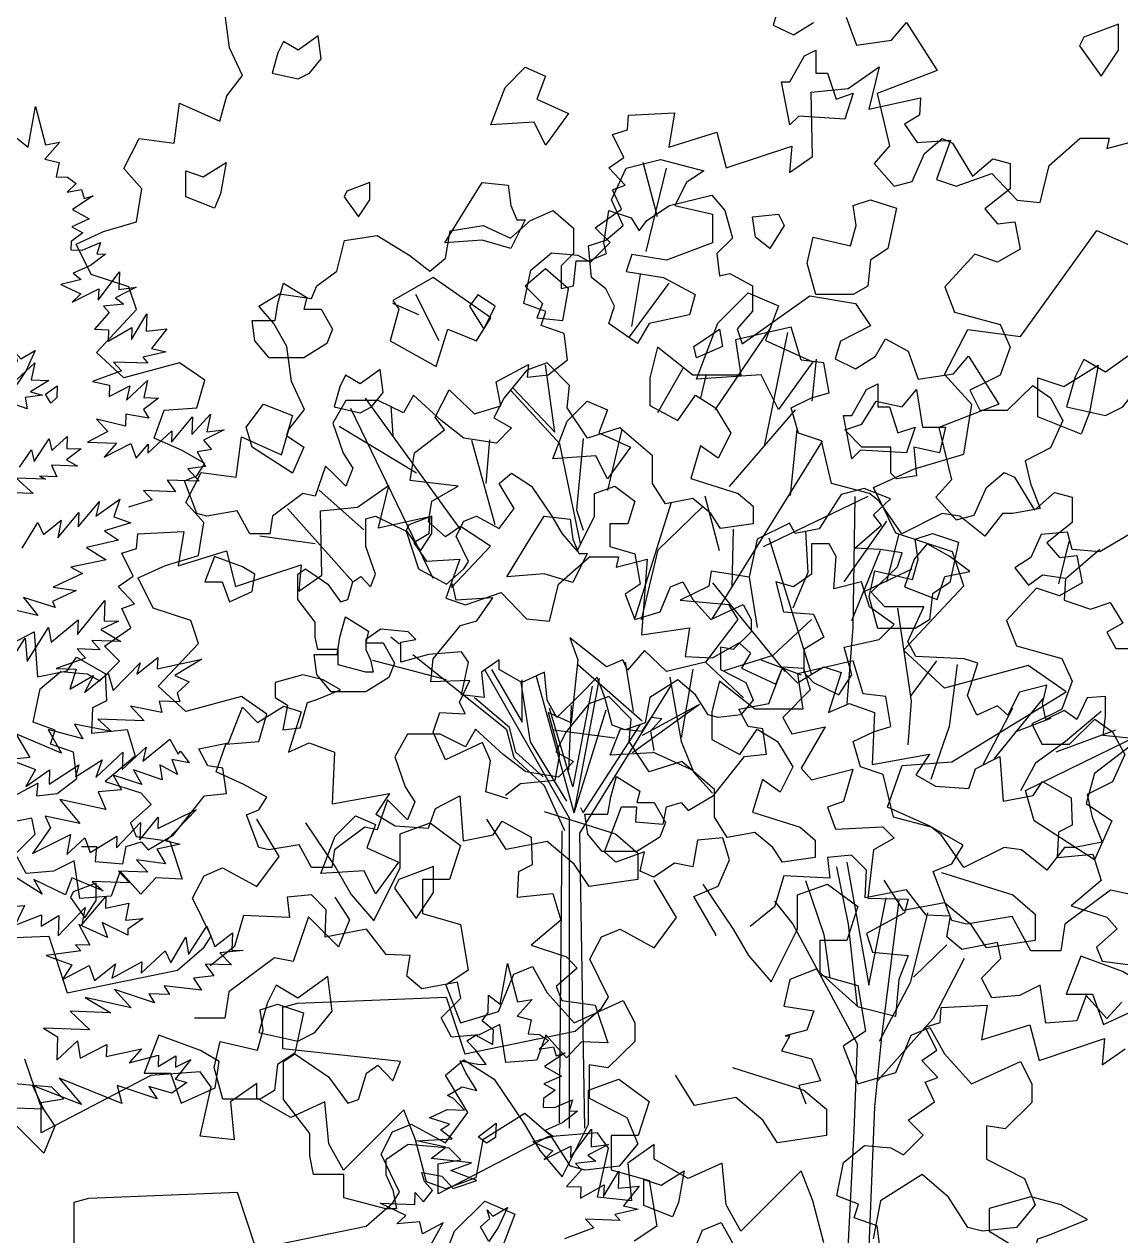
# Model space of a CAD drawing. Header units: inches. Extents: x 11.9 to 85.3, y 21.1 to 37.4.
# Drawn here: x 59.3093 to 59.7609, y 23.2644 to 23.7634 of the extents above; entities that cross this region are included whole.
import ezdxf

# ---------------------------------------------------------------- set-up
doc = ezdxf.new("R2010")
doc.units = ezdxf.units.IN
doc.header["$MEASUREMENT"] = 0
doc.layers.add('CAY', color=94, linetype='Continuous')
doc.layers.add('CAY-3', color=61, linetype='Continuous')

# ---------------------------------------------------------------- blocks, each defined once
blk = doc.blocks.new('A$C76451831')
at = {"layer": 'CAY'}
for p, q in [((4659.2, 1730), (4666, 1767.4)), ((4666, 1767.4), (4675.2, 1732.1)), ((4648.1, 1722.6), (4648.6, 1738.5)), ((4648.6, 1738.5), (4659.2, 1730)), ((4688.4, 1734.4), (4674.7, 1719)), ((4675.2, 1732.1), (4688.4, 1734.4)), ((4642.8, 1714.7), (4648.1, 1722.6)), ((4653, 1706.2), (4642.8, 1714.7)), ((4674.7, 1719), (4687.7, 1715.8)), ((4687.7, 1715.8), (4685, 1702.8)), ((4628.6, 1696.6), (4636.9, 1701.7)), ((4636.9, 1701.7), (4652.5, 1693)), ((4652.5, 1693), (4653, 1706.2)), ((4685, 1702.8), (4695.4, 1702.4)), ((4695.4, 1702.4), (4703.4, 1696.7)), ((4636.5, 1688.1), (4628.6, 1696.6)), ((4703.4, 1696.7), (4694.9, 1688.8)), ((4694.9, 1688.8), (4708.2, 1691.1)), ((4708.2, 1691.1), (4710.6, 1682.8)), ((4646.4, 1674.6), (4636.5, 1688.1)), ((4718.8, 1685.3), (4699.8, 1672.8)), ((4710.6, 1682.8), (4718.8, 1685.3)), ((4627.6, 1667.1), (4622.5, 1678.2)), ((4622.5, 1678.2), (4638.7, 1674.9)), ((4638.7, 1674.9), (4646.4, 1674.6)), ((4699.8, 1672.8), (4715.4, 1664.1)), ((4637.9, 1650.9), (4627.6, 1667.1)), ((4715.4, 1664.1), (4699.3, 1656.9)), ((4699.3, 1656.9), (4709.5, 1651.1)), ((4611, 1646.4), (4624.4, 1654.1)), ((4616.3, 1643.5), (4611, 1646.4)), ((4624.4, 1654.1), (4637.9, 1650.9)), ((4709.5, 1651.1), (4698.8, 1643.4)), ((4626.4, 1632.7), (4616.3, 1643.5)), ((4698.8, 1643.4), (4698.5, 1635.7)), ((4698.5, 1635.7), (4708.9, 1635.3)), ((4708.9, 1635.3), (4725.5, 1642.4)), ((4725.5, 1642.4), (4722.4, 1632.1)), ((4594.4, 1625.7), (4610.5, 1633.3)), ((4612.8, 1620.1), (4594.4, 1625.7)), ((4610.5, 1633.3), (4626.4, 1632.7)), ((4730.1, 1631.8), (4716.6, 1621.4)), ((4722.4, 1632.1), (4730.1, 1631.8)), ((4604.5, 1614.9), (4612.8, 1620.1)), ((4615, 1606.4), (4604.5, 1614.9)), ((4716.6, 1621.4), (4700.5, 1614.3)), ((4700.5, 1614.3), (4708, 1608.6)), ((4723.6, 1589.4), (4743.1, 1615.5)), ((4743.1, 1615.5), (4742.6, 1599.2)), ((4582.8, 1604.8), (4615, 1606.4)), ((4609.3, 1598.9), (4582.8, 1604.8)), ((4708, 1608.6), (4689.3, 1603.8)), ((4689.3, 1603.8), (4707.5, 1595.4)), ((4758.5, 1601.4), (4739.6, 1591.6)), ((4742.6, 1599.2), (4758.5, 1601.4)), ((4595.8, 1588.5), (4609.3, 1598.9)), ((4699.6, 1587.6), (4724, 1599.9)), ((4707.5, 1595.4), (4699.6, 1587.6)), ((4724, 1599.9), (4723.6, 1589.4)), ((4739.6, 1591.6), (4747.1, 1585.9)), ((4632.8, 1584.5), (4595.8, 1588.5)), ((4614, 1577.4), (4632.8, 1584.5)), ((4747.1, 1585.9), (4728.4, 1583.8)), ((4728.4, 1583.8), (4733.7, 1578.2)), ((4587.2, 1575.6), (4605.7, 1572.3)), ((4589.7, 1567.4), (4587.2, 1575.6)), ((4605.7, 1572.3), (4616.2, 1561)), ((4637.7, 1568.4), (4614, 1577.4)), ((4616.2, 1561), (4637.7, 1568.4)), ((4733.7, 1578.2), (4720, 1562.8)), ((4754.1, 1553.5), (4768.1, 1577)), ((4768.1, 1577), (4767.5, 1561.2)), ((4580.8, 1546.4), (4581.1, 1557.2)), ((4581.1, 1557.2), (4589, 1548.8)), ((4589, 1548.8), (4597.1, 1559)), ((4597.1, 1559), (4589.7, 1567.4)), ((4720, 1562.8), (4733.1, 1562.4)), ((4732.8, 1552), (4754.5, 1564.3)), ((4733.1, 1562.4), (4732.8, 1552)), ((4754.5, 1564.3), (4754.1, 1553.5)), ((4767.5, 1561.2), (4786.6, 1563.2)), ((4786.6, 1563.2), (4772.4, 1545.1)), ((4572.7, 1536.2), (4549.1, 1547.5)), ((4549.1, 1547.5), (4580.8, 1546.4)), ((4564.3, 1528.4), (4572.7, 1536.2)), ((4785.9, 1541.9), (4764.4, 1537.2)), ((4764.4, 1537.2), (4769.2, 1531.6)), ((4772.4, 1545.1), (4785.9, 1541.9)), ((4585.6, 1530.3), (4564.3, 1528.4)), ((4588, 1519.4), (4585.6, 1530.3)), ((4606.9, 1529.6), (4588, 1519.4)), ((4595.3, 1508.7), (4606.9, 1529.6)), ((4745, 1524.8), (4718.3, 1514.8)), ((4769.2, 1531.6), (4737.5, 1532.7)), ((4737.5, 1532.7), (4745, 1524.8)), ((5943, 1269.4), (5949.7, 1306.8)), ((5949.7, 1306.8), (5958.9, 1271.5)), ((5932.4, 1277.9), (5943, 1269.4)), ((5972.1, 1273.8), (5958.5, 1258.4)), ((5958.9, 1271.5), (5972.1, 1273.8)), ((5958.5, 1258.4), (5971.5, 1255.2)), ((5971.5, 1255.2), (5968.8, 1242.2)), ((5968.8, 1242.2), (5979.2, 1241.8)), ((5987.1, 1236.1), (5978.7, 1228.2)), ((5979.2, 1241.8), (5987.1, 1236.1)), ((5978.7, 1228.2), (5991.9, 1230.5)), ((6002.6, 1224.7), (5983.6, 1212.2)), ((5991.9, 1230.5), (5994.4, 1222.3)), ((5994.4, 1222.3), (6002.6, 1224.7)), ((5983.6, 1212.2), (5999.1, 1203.5)), ((5999.1, 1203.5), (5983, 1196.4)), ((5993.3, 1190.6), (5982.6, 1182.8)), ((5983, 1196.4), (5993.3, 1190.6)), ((5982.6, 1182.8), (5982.3, 1175.1)), ((5992.7, 1174.7), (6009.3, 1181.8)), ((6009.3, 1181.8), (6006.2, 1171.5)), ((5982.3, 1175.1), (5992.7, 1174.7)), ((6013.9, 1171.3), (6000.4, 1160.8)), ((6006.2, 1171.5), (6013.9, 1171.3)), ((6000.4, 1160.8), (5984.3, 1153.7)), ((5991.8, 1148), (5973, 1143.2)), ((5984.3, 1153.7), (5991.8, 1148)), ((6007.4, 1128.9), (6026.9, 1154.9)), ((6026.9, 1154.9), (6026.3, 1138.6)), ((5973, 1143.2), (5991.3, 1134.9)), ((5983.3, 1127), (6007.8, 1139.3)), ((5991.3, 1134.9), (5983.3, 1127)), ((6007.8, 1139.3), (6007.4, 1128.9)), ((6042.3, 1140.8), (6023.3, 1131)), ((6026.3, 1138.6), (6042.3, 1140.8)), ((6030.9, 1125.3), (6012.2, 1123.3)), ((6012.2, 1123.3), (6017.4, 1117.6)), ((6023.3, 1131), (6030.9, 1125.3)), ((6017.4, 1117.6), (6003.8, 1102.2)), ((6037.9, 1092.9), (6051.8, 1116.4)), ((6051.8, 1116.4), (6051.3, 1100.6)), ((6003.8, 1102.2), (6016.9, 1101.8)), ((6016.5, 1091.4), (6038.3, 1103.8)), ((6016.9, 1101.8), (6016.5, 1091.4)), ((6038.3, 1103.8), (6037.9, 1092.9)), ((6051.3, 1100.6), (6070.4, 1102.6)), ((6070.4, 1102.6), (6056.2, 1084.5)), ((6069.6, 1081.4), (6048.2, 1076.7)), ((6056.2, 1084.5), (6069.6, 1081.4)), ((6053, 1071.1), (6021.3, 1072.2)), ((6021.3, 1072.2), (6028.7, 1064.2)), ((6048.2, 1076.7), (6053, 1071.1)), ((6028.7, 1064.2), (6002.1, 1054.3)), ((6002.1, 1054.3), (6017.8, 1051)), ((6017.8, 1051), (6017.5, 1040.6)), ((6017.5, 1040.6), (6036.4, 1050.3)), ((6033.2, 1037.3), (6052.4, 1055.2)), ((6036.4, 1050.3), (6033.2, 1037.3)), ((6052.4, 1055.2), (6049.1, 1039.5)), ((6062.7, 1039), (6048.8, 1028.6)), ((6049.1, 1039.5), (6062.7, 1039)), ((6032.8, 1024.2), (6032.4, 1013.3)), ((6053.9, 1020.7), (6032.8, 1024.2)), ((6048.8, 1028.6), (6053.9, 1020.7)), ((6093.3, 1005.7), (6110.2, 1024.2)), ((6110.2, 1024.2), (6107, 1008)), ((2228.3, 971.5), (2215.1, 1021.6)), ((2217.8, 939.8), (2236.3, 1016.3)), ((6005.9, 1019.7), (6016.3, 1008.4)), ((6032.4, 1013.3), (6005.9, 1019.7)), ((6074.5, 998.7), (6093.9, 1022)), ((6093.9, 1022), (6093.3, 1005.7)), ((6016.3, 1008.4), (5997.4, 998.7)), ((6052.8, 988.6), (6074.8, 1009.1)), ((6074.8, 1009.1), (6074.5, 998.7)), ((6122.9, 1010.1), (6104, 1000.4)), ((6107, 1008), (6122.9, 1010.1)), ((5997.4, 998.7), (6024.1, 997.7)), ((6024.1, 997.7), (6012.8, 985)), ((6012.8, 985), (6037.3, 997.3)), ((6037.3, 997.3), (6042.2, 983.9)), ((6042.2, 983.9), (6053.1, 996.7)), ((6053.1, 996.7), (6052.8, 988.6)), ((6111.4, 992), (6098.2, 989.7)), ((6098.2, 989.7), (6105.9, 976.3)), ((6104, 1000.4), (6111.4, 992)), ((6105.9, 976.3), (6089.5, 974.1)), ((6089.5, 974.1), (6099.9, 962.9)), ((6070.5, 963.9), (6078.3, 953.2)), ((6099.9, 962.9), (6070.5, 963.9)), ((6056.8, 945.8), (6035.2, 938.9)), ((6078.3, 953.2), (6048.9, 954.2)), ((6048.9, 954.2), (6056.8, 945.8)), ((2204.6, 871.1), (2212.5, 918.7)), ((2201.9, 860.6), (2238.9, 910.7)), ((2009.3, 881.7), (1985.5, 892.2)), ((2027.8, 857.9), (2006.6, 900.2)), ((2281, 794.5), (2332.5, 870.4)), ((2491.6, 827), (2512.8, 868.3)), ((2512.8, 868.3), (2561.2, 861.8)), ((2326.2, 761), (2347.8, 865.6)), ((2134, 774), (2125.3, 835.7)), ((2370.1, 802.5), (2374.1, 840.9)), ((2228.6, 791.9), (2251.7, 832.8)), ((2268, 805.1), (2272.9, 825.9)), ((2516.4, 799.3), (2491.6, 827)), ((2138.7, 763.4), (2093.5, 812.2)), ((2095.8, 814.5), (2134, 774)), ((2047.7, 684.5), (1960.2, 805.1)), ((2022.3, 639.8), (1946.8, 795.6)), ((1985.8, 770.9), (1983.8, 797.9)), ((2294.3, 724.1), (2354.9, 794.5)), ((2509.3, 753.8), (2516.4, 799.3)), ((2007, 736.3), (1936.2, 779.1)), ((2159.9, 768.1), (2154, 702.8)), ((2182.7, 720.5), (2195.7, 776.4)), ((2350.1, 715.8), (2356.4, 776.4)), ((2079.1, 689), (2057.9, 766.3)), ((2071.1, 726.8), (2074.5, 766.9)), ((2157.5, 671.8), (2138.7, 763.4)), ((2278.7, 602.9), (2379.6, 765.8)), ((2463.9, 740.3), (2509.3, 753.8)), ((2426.2, 723.2), (2463.9, 740.3)), ((2446.8, 681.3), (2426.2, 723.2)), ((1958.8, 684.4), (1917.8, 720.8)), ((2325.4, 669), (2421.3, 715.4)), ((1948.8, 636.8), (1888.7, 704)), ((2154, 702.8), (2159.9, 684)), ((2207.6, 603.7), (2240.9, 709.9)), ((2228.7, 665.9), (2269.2, 705.2)), ((2399.3, 636.8), (2438.6, 692.2)), ((1914.2, 671.4), (1863.5, 678.5)), ((2296.7, 631.7), (2297.9, 685.1)), ((2438.6, 636.8), (2450, 680.8)), ((2498.7, 664.2), (2446.8, 681.3)), ((2213.4, 601.8), (2228.7, 665.9)), ((2509.3, 632.9), (2498.7, 664.2)), ((2417.8, 627.7), (2461.8, 648.6)), ((2334.4, 569.5), (2369.4, 602.2)), ((1991.5, 579.5), (1983.4, 586)), ((2041.2, 539.6), (2003.7, 569.7)), ((2289.6, 555.4), (2334.4, 569.5)), ((2034.5, 546.7), (1966.9, 564.4)), ((2147.3, 419.7), (2069.9, 556)), ((2075.8, 556.2), (2104.1, 507.8)), ((2323, 565.2), (2360, 551.4)), ((2104.1, 507.8), (2104.1, 546.7)), ((2151.6, 424.8), (2117.3, 549.9)), ((2151.6, 424.8), (2175, 548.1)), ((2089.9, 500.7), (2041.2, 539.6)), ((2102.9, 544.4), (2111.2, 489.7)), ((2168.2, 540.8), (2150.5, 448.4)), ((2156.8, 405.9), (2241.3, 542.4)), ((2092.3, 503.1), (2060.4, 530.2)), ((2146.9, 463.7), (2149.3, 523.1)), ((2205.1, 479.9), (2266.8, 524.3)), ((2214.5, 496), (2264.5, 523.1)), ((2150.5, 448.4), (2129.2, 520.8)), ((2151.6, 424.8), (2181.2, 519.2)), ((2096.6, 475.1), (2089.9, 500.7)), ((2098.2, 480.3), (2092.3, 503.1)), ((2159.9, 424.8), (2212.2, 505.4)), ((2111.2, 489.7), (2144.6, 435.4)), ((2123.3, 457.8), (2098.2, 480.3)), ((2124.5, 449.6), (2096.6, 475.1)), ((2143, 408.3), (2124.5, 449.6)), ((2157.5, 429.5), (2159.9, 424.8)), ((2147.3, 135.4), (2147.3, 419.7)), ((2138.3, 140.1), (2140.6, 408.3)), ((2161.5, 135.4), (2156.8, 405.9))]:
    blk.add_line(p, q, dxfattribs=at)
for points in [[(4205.5, 1917.1), (4235, 1933), (4233.9, 1921.4), (4252.9, 1923.5), (4270.8, 1937.2), (4267.7, 1961.4), (4246.6, 1968.8), (4250.8, 1981.5), (4230.8, 1988.9), (4237.1, 2019.4), (4256.1, 2035.3), (4280.3, 2033.1), (4291.9, 2026.8), (4309.9, 2044.7), (4296.2, 2058.5), (4320.4, 2075.3), (4312, 2093.3), (4323.6, 2097.5), (4308.8, 2113.3), (4322.5, 2122.8), (4312, 2143.9), (4325.7, 2148.1), (4326.7, 2161.8), (4368.9, 2163.9), (4363.7, 2132.3), (4408, 2146), (4416.4, 2113.3), (4476.5, 2133.3), (4474.4, 2109.1), (4495.5, 2123.9), (4494.4, 2182.9), (4528.2, 2186.1), (4556.7, 2206.1), (4547.2, 2167.1), (4594.6, 2177.6), (4593.6, 2161.8), (4579.9, 2153.4), (4591.5, 2136.5), (4622.1, 2138.6), (4609.4, 2102.8), (4627.3, 2096.4), (4660, 2108), (4683.2, 2083.8), (4704.3, 2081.7), (4712.8, 2115.4), (4741.2, 2140.7), (4767.6, 2140.7), (4765.5, 2131.2), (4794, 2138.6), (4788.7, 2069), (4833, 2075.3), (4828.8, 2049), (4854.1, 2047.9), (4878.3, 2061.6), (4888.9, 2052.1), (4880.5, 2038.4), (4912.1, 2023.7), (4918.4, 2039.5), (4937.4, 2038.4), (4943.7, 2018.4), (4918.4, 1993.1), (4926.9, 1978.3), (4957.4, 1984.6), (4935.3, 1946.7), (4944.8, 1936.1), (4982.8, 1945.6), (4974.3, 1916.1), (4959.6, 1910.8), (4966.9, 1890.8), (5010.2, 1892.9), (5020.7, 1882.3), (5001.7, 1871.8), (4996.5, 1827.5), (5033.4, 1826.4), (5030.2, 1813.8), (4995.4, 1794.8), (5000.7, 1777.9), (5033.4, 1774.7), (5024.9, 1752.6), (5021.8, 1718.9), (4988, 1727.3), (4949, 1762.1), (4924.8, 1752.6), (4919.5, 1728.3), (4946.9, 1724.1), (4940.6, 1706.2), (4920.5, 1700.9), (4924.8, 1700.9), (4917.4, 1687.2), (4944.8, 1679.8), (4953.2, 1659.8), (4933.2, 1655.6), (4939.5, 1638.7)], [(5008, 1502.4), (5004.9, 1526.6), (4983.8, 1534), (4988, 1546.7), (4968, 1554.1), (4974.3, 1584.7), (4993.3, 1600.5), (5017.5, 1598.4), (5029.1, 1592), (5047.1, 1610), (5033.4, 1623.7), (5057.6, 1640.6), (5049.2, 1658.5), (5060.8, 1662.7), (5046, 1678.5), (5059.7, 1688), (5049.2, 1709.1), (5062.9, 1713.3), (5063.9, 1727), (5106.1, 1729.1), (5100.9, 1697.5), (5145.2, 1711.2), (5153.6, 1678.5), (5213.7, 1698.6), (5211.6, 1674.3), (5232.7, 1689.1)], [(530, 749.3), (509.9, 755.6), (514.2, 784.1), (506.8, 800.9), (473, 785.1), (461.4, 810.4), (467.7, 828.4), (490.9, 827.3), (485.7, 837.9), (495.2, 857.9), (459.3, 856.8), (461.4, 877.9), (486.7, 908.5), (501.5, 912.7), (516.3, 933.8), (482.5, 931.7), (479.3, 946.5), (478.3, 943.3), (514.2, 981.3), (486.7, 999.2), (473, 989.7), (457.2, 1003.4), (460.4, 1022.4), (484.6, 1036.1), (440.3, 1041.4), (444.5, 1066.7), (472, 1087.8), (463.5, 1099.4), (476.2, 1124.7), (499.4, 1102.6), (523.6, 1110), (519.4, 1132.1), (549, 1147.9), (547.9, 1136.3), (566.9, 1138.4), (584.8, 1152.1), (581.7, 1176.4), (560.6, 1183.8), (564.8, 1196.4), (544.7, 1203.8), (551.1, 1234.4), (570.1, 1250.2), (594.3, 1248.1), (605.9, 1241.8), (623.8, 1259.7), (610.1, 1273.4), (634.4, 1290.3), (625.9, 1308.2), (637.6, 1312.5), (622.8, 1328.3), (636.5, 1337.8), (625.9, 1358.9), (639.7, 1363.1), (640.7, 1376.8), (682.9, 1378.9), (677.6, 1347.3), (721.9, 1361), (730.4, 1328.3), (790.5, 1348.3), (788.4, 1324.1), (809.5, 1338.8), (808.4, 1397.9), (842.2, 1401.1), (870.6, 1421.1), (861.1, 1382.1), (908.6, 1392.6), (907.6, 1376.8), (893.8, 1368.4), (905.4, 1351.5), (936, 1353.6), (923.4, 1317.7), (941.3, 1311.4), (974, 1323), (997.2, 1298.7), (1018.3, 1296.6), (1026.7, 1330.4), (1055.2, 1355.7), (1081.6, 1355.7), (1079.5, 1346.2), (1107.9, 1353.6)], [(2339.1, 1163.7), (2334.4, 1147.6), (2352.9, 1138.5), (2371.4, 1149.9)], [(2401.2, 1154.7), (2410.7, 1129.1), (2442.9, 1133.8), (2456.7, 1149.9), (2484.6, 1105.9), (2429.6, 1084.7), (2441, 1036.7), (2426.8, 1020.6), (2445.3, 999.7), (2461.8, 1004.1), (2473.2, 1029.6), (2489.3, 1043.4), (2498.7, 1039.1), (2517.2, 1008.8), (2535.7, 1024.9), (2551.8, 1020.6), (2551.8, 997.4), (2528.6, 978.9), (2540, 965.1), (2556.1, 967.1), (2560.8, 941.9), (2540, 930.1), (2519.2, 937.2), (2491.7, 907.3), (2500.7, 884.1), (2542.4, 872.7), (2551.8, 851.9), (2542.4, 826.3), (2533.3, 821.6), (2514.8, 812.5), (2523.9, 794.1), (2549.4, 794.1), (2572.6, 816.9), (2588.7, 805.5), (2600.1, 784.6), (2588.7, 759.5), (2565.6, 747.7), (2570.3, 726.8), (2579.3, 704), (2554.2, 699.3), (2544.7, 699.3), (2528.6, 678.5), (2505.4, 696.9), (2489.3, 699.3), (2452.3, 680.8), (2431.5, 710.7), (2422.5, 717.8), (2387.9, 726.8), (2378.5, 766.1), (2357.6, 773.2), (2350.9, 796.4), (2369.4, 805.5), (2385.5, 810.2), (2380.8, 837.7), (2360, 840.1), (2350.9, 870.4), (2299.8, 858.6), (2304.6, 826.3), (2260.5, 826.3), (2228.3, 851.9), (2221.2, 824), (2221.2, 798.4), (2246.8, 784.6), (2262.9, 807.8), (2281.4, 796.4), (2295.5, 773.2), (2283.7, 750), (2267.6, 761.4), (2258.6, 731.5), (2302.2, 717.8), (2316, 706), (2316, 689.9), (2286.1, 685.5), (2277, 699.3), (2260.5, 713.1), (2235.4, 708.3), (2223.6, 726.8), (2223.6, 752.4), (2193.7, 777.9), (2163.8, 768.5), (2145.4, 796.4), (2147.3, 816.9), (2126.9, 837.7), (2108.4, 831), (2087.6, 805.5), (2078.1, 787), (2094.3, 777.9), (2080.5, 763.8), (2050.6, 768.5), (2029.8, 784.6), (2004.2, 807.8), (1995.2, 791.7), (1972, 803.1), (1942.1, 803.1), (1930.3, 782.3), (1939.8, 754.7), (1948.8, 741), (1942.1, 724.5), (1930.3, 736.3), (1923.7, 742.9), (1914.2, 715.4), (1902.8, 717.8), (1874.9, 696.9), (1872.6, 680.8), (1854.1, 680.8), (1842.7, 701.7), (1814.8, 696.9), (1805.7, 699.3), (1794.3, 729.2), (1805.7, 733.9), (1812.8, 745.3), (1792, 757.1), (1766.4, 768.5), (1775.5, 794.1), (1805.7, 796.4), (1812.8, 821.6), (1789.6, 837.7), (1738.5, 824), (1713.4, 847.2), (1750.3, 886.5), (1743.2, 907.3), (1708.6, 918.7), (1694.9, 946.6), (1720, 958), (1750.3, 967.1), (1755, 997.4), (1738.5, 1015.9), (1752.7, 1043.4), (1784.9, 1039.1), (1789.6, 1076), (1826.6, 1059.5), (1833.2, 1082.7), (1847.4, 1101.2), (1835.6, 1126.7), (1831.3, 1159)], [(1640.4, 822.3), (1656.8, 837.6), (1653.5, 821.9), (1669.8, 821.3), (1653.1, 811), (1663.9, 807.9), (1648, 805.8), (1649.9, 795.3), (1626.6, 803.8)], [(1643, 742), (1654, 757.9), (1656.3, 747), (1670.2, 767.8), (1672.6, 757.3), (1686.6, 770), (1686.2, 759.1), (1699.3, 758.6), (1685.9, 748.7), (1696.1, 742.9), (1672.1, 743.7), (1677.2, 733.1), (1661.3, 733.7), (1666.6, 730.8), (1639.9, 731.7), (1655.3, 717.6), (1636.8, 718.2)], [(1645.4, 667.6), (1659.8, 691.1), (1664.9, 680), (1681.2, 693.1), (1677.9, 676.9), (1697.3, 700.2), (1696.8, 687.1), (1716.2, 710.4), (1713, 696.9), (1734.9, 712.5), (1729.3, 696.4), (1745, 690.8), (1720.7, 683.5), (1733.6, 674.9), (1704.3, 668.2), (1722.5, 656.7), (1690.1, 650.1), (1700.8, 644.3), (1673.6, 631.7), (1694.8, 628.7), (1673.2, 618.6), (1675.7, 613), (1646.5, 622.2), (1659.6, 605.9), (1633, 611.8)], [(1631.2, 558.8), (1648, 585), (1649.9, 563.6), (1669.6, 594.7), (1671.9, 581.4), (1696.6, 601.9), (1696.1, 588.3), (1721.2, 619.6), (1720.6, 601), (1733.7, 600.6), (1717.6, 593), (1735.8, 581.9), (1709.1, 582.8), (1716.9, 574.4), (1695.7, 575.2), (1703.5, 566.7), (1676.5, 557.2), (1695, 556.6), (1688.9, 538.2), (1710.7, 550.6), (1702.4, 535), (1724.3, 552.8), (1728.8, 536.8), (1753.7, 562.3), (1750.6, 551.9), (1769.7, 567.1), (1769.3, 556.7), (1810, 565.7), (1785.4, 550.7), (1798.4, 544.8), (1787.6, 534.8), (1790, 526.5), (1771, 527.2), (1773.4, 516.7), (1744.6, 522.7), (1757.2, 509.1), (1714.7, 510.6), (1727.4, 499.2), (1693.2, 505.9), (1700.9, 492.5), (1669.1, 501.3), (1681.4, 479.5), (1639.5, 497.3), (1652.3, 475.6), (1633.6, 473.5), (1657.4, 464.5), (1648.7, 449), (1670.5, 464.1), (1670, 450.9), (1697.4, 468.6), (1694.3, 457.8), (1718.8, 473.3), (1712.8, 457.1), (1737.7, 480.3), (1737.1, 464.5), (1759.1, 485), (1755.9, 472), (1780.7, 492.4), (1788.3, 478.5), (1790.7, 481.2), (1798.5, 470.5), (1782.7, 473.7), (1787.7, 460), (1771.7, 468.7), (1773.9, 455), (1747.5, 464.1), (1755.2, 450.7), (1728.8, 459.3), (1736.5, 445.9), (1715.1, 443.9), (1722.2, 427.8), (1680, 437), (1698.2, 415), (1666.3, 421.6), (1671.3, 411), (1654.7, 387.5), (1689.7, 404.9), (1686.3, 386.4), (1702.7, 401.7), (1707.7, 388.4), (1732.3, 403.4), (1731.9, 392.6), (1754, 415.8), (1753.4, 400), (1770, 420.7), (1769.7, 410.3), (1805.2, 427.6), (1777.4, 399.1), (1790.4, 396), (1769, 391.3), (1776.7, 377.8), (1750.1, 381.5), (1760.6, 370.2), (1733.8, 371.2), (1743.9, 360.4), (1709.5, 361.6), (1719.6, 353.1), (1691, 365), (1685, 349.3), (1656.1, 363.5), (1663.8, 350.1), (1632.7, 369.7)], [(1626.2, 337.8), (1647.6, 339.7), (1638.8, 321.5), (1663.1, 331), (1662.7, 320.6), (1679, 330.5), (1678.3, 311.9), (1703.2, 337.8), (1700, 322), (1722.2, 348), (1721.8, 337.1), (1743.2, 341.8), (1740, 326.1), (1756.3, 327.8), (1742.4, 317.8), (1742.2, 312.4), (1718.6, 324.1), (1723.6, 310.3), (1697.2, 322.1), (1707.5, 303.2), (1694.3, 303.7), (1699.1, 298), (1667.2, 293.7), (1691, 285.2), (1682.3, 271.9), (1706.8, 284.6), (1711.8, 270.9), (1730.9, 286.1), (1727.7, 273), (1755, 287.9), (1754.6, 277.5), (1776.6, 298.1), (1781.7, 287), (1795.6, 310.5), (1797.8, 294.6), (1814.6, 320.8), (1822.1, 301.9), (1838.4, 314.5), (1837.8, 298.6), (1848.2, 298.3), (1826.8, 296.3), (1837.3, 285.1), (1813.3, 285.9), (1821.1, 275.2), (1802.5, 273.1), (1809.8, 262), (1775.5, 265.9), (1780.6, 258), (1761.6, 258.7), (1766.8, 250.4), (1730.1, 262.5), (1745.3, 245.7), (1703.1, 255.3), (1726.6, 241.3), (1689.5, 242.6), (1707.5, 225.7), (1664.9, 227.2), (1677.8, 219), (1677, 197.7), (1696.2, 215.6), (1698.4, 199.7), (1722.9, 212), (1722.5, 201.1), (1754.9, 208.2), (1743.6, 195.4), (1770.5, 202.2), (1770.2, 191.8), (1786.4, 201.6), (1786, 191.2), (1799.9, 198.4), (1785.6, 180.3), (1796.4, 177.2), (1782.5, 167.3), (1761.4, 173.5), (1769.1, 162.3), (1732.4, 174.5), (1736.8, 158), (1679.2, 181.3), (1699.6, 157), (1654.9, 174.5), (1665, 152.8), (1630.2, 154)], [(5963.8, 1034.3), (5959.1, 1042.6), (5969.8, 1050.4), (5969.4, 1039.5), (5963.8, 1034.3)], [(1109, 997.1), (1073.1, 976), (1047.8, 978.1), (1043.6, 993.9), (1019.3, 991.8), (1009.9, 970.7), (995.1, 961.2), (1007.7, 945.4), (1020.4, 954.9), (1041.5, 951.8), (1040.4, 931.7), (1064.7, 923.3), (1082.6, 929.6), (1094.2, 910.6), (1079.5, 902.2), (1087.9, 887.4), (1124.8, 887.4)], [(1109, 804.1), (1076.3, 807.3), (1078.4, 825.2), (1078.4, 843.1), (1061.5, 842.1), (1052, 822), (1040.4, 830.5), (1023.6, 822), (1020.4, 836.8), (1024.6, 853.7), (999.3, 847.3), (988.8, 826.2), (979.3, 834.7), (960.3, 826.2), (951.8, 844.2), (961.3, 873.7), (948.7, 877.9), (904.4, 880), (897, 893.7), (911.8, 925.4), (875.9, 925.4), (863.3, 939.1), (887.5, 962.3), (891.7, 975), (871.7, 978.1), (848.5, 979.2), (872.7, 1000.3), (865.4, 1009.8), (881.2, 1024.5), (856.9, 1034), (835.8, 1028.7), (815.8, 997.1), (793.6, 992.9), (788.4, 1002.4), (758.8, 987.6), (751.5, 952.8), (716.7, 958.1), (714.5, 944.4), (688.2, 931.7), (732.5, 927.5), (740.9, 913.8), (711.4, 874.8), (675.5, 866.3), (655.5, 885.3), (639.7, 867.4), (635.4, 876.9), (620.7, 870.5), (586.9, 896.9), (594.3, 876.9), (588, 818.9), (566.9, 828.4), (577.4, 790.4), (573.2, 766.1), (541.6, 763), (527.9, 752.4)], [(848.5, 1026.6), (846.4, 906.4), (841.1, 836.8)], [(803.1, 995), (805.2, 957), (791.5, 924.3)], [(769.4, 988.7), (808.4, 864.2)], [(1044.7, 985.5), (1035.2, 946.5)], [(871.7, 977.1), (845.3, 912.7)], [(1073.1, 978.1), (1042.6, 951.8)], [(717.7, 947.5), (784.2, 866.3)], [(751.5, 952.8), (758.8, 906.4)], [(887.5, 924.3), (900.2, 838.9), (897, 798.8)], [(594.3, 872.7), (653.4, 821)], [(634.4, 741.9), (648.1, 741.9), (647, 728.2), (672.4, 726.1), (675.5, 741.9), (689.2, 746.1), (695.6, 738.7), (718.8, 752.4), (747.2, 788.3), (767.3, 790.4), (764.1, 813.6), (750.4, 815.7), (742, 831.5), (769.4, 836.8), (782, 869.5), (795.8, 855.8), (820, 870.5), (835.8, 865.3), (824.2, 828.4), (843.2, 836.8), (866.4, 828.4), (864.3, 780.9), (917, 790.4), (904.4, 771.4), (922.3, 760.9), (952.9, 758.7), (959.2, 776.7), (981.4, 788.3), (984.5, 747.1), (1012, 752.4), (1020.4, 765.1), (1046.8, 750.3), (1047.8, 725), (1035.2, 718.7), (1034.1, 695.5), (1066.8, 698.6), (1074.2, 674.4), (1046.8, 651.2), (1079.5, 640.6), (1089, 630.1), (1070, 613.2), (1075.2, 600.5), (1105.8, 596.3)], [(1093.2, 562.6), (1079.5, 547.8), (1060.5, 568.9), (1052, 545.7), (1023.6, 543.6), (1018.3, 578.4), (999.3, 568.9), (974, 566.8), (964.5, 584.7), (982.4, 602.7), (979.3, 617.4), (946.6, 611.1), (932.9, 622.7), (936, 641.7), (913.9, 642.7), (895.9, 665.9), (858, 658.6), (859, 683.9), (845.3, 697.6), (823.2, 695.5), (825.3, 676.5), (783.1, 678.6), (774.7, 650.1), (752.5, 632.2)], [(637.6, 874.8), (644.9, 829.4)], [(699.8, 868.4), (689.2, 805.2)], [(711.4, 874.8), (746.2, 842.1)], [(923.4, 875.8), (899.1, 843.1)], [(942.4, 872.7), (935, 815.7), (918.1, 767.2)], [(678.7, 861.1), (689.2, 802), (700.8, 773.5), (717.7, 754.5)], [(1021.5, 842.1), (976.1, 786.2)], [(662.9, 791.4), (623.8, 789.3), (633.3, 813.6), (653.4, 811.5), (661.8, 824.1), (671.3, 823.1), (660.8, 811.5), (663.9, 793.6)], [(993, 832.6), (965.6, 779.8)], [(1027.8, 823.1), (995.1, 810.4)], [(1074.2, 829.4), (1041.5, 802), (1014.1, 782), (1000.4, 756.6)], [(572.2, 812.5), (628.1, 805.2)], [(1033.1, 792.5), (1087.9, 812.5)], [(662.9, 792.5), (699.8, 775.6)], [(720.9, 623.7), (720.9, 624.8), (700.8, 659.6), (723, 669.1), (733.5, 693.4), (727.2, 713.4), (704, 711.3), (699.8, 687), (682.9, 690.2), (663.9, 677.5), (651.3, 682.8), (655.5, 700.7), (629.1, 691.2), (618.6, 700.7), (634.4, 741.9)], [(841.1, 691.2), (861.1, 578.4), (877, 658.6)], [(831.6, 687), (842.2, 634.3), (850.6, 558.4)], [(803.1, 674.4), (820, 624.8), (825.3, 584.7)], [(888.6, 656.4), (872.7, 530.9), (866.4, 466.6), (861.1, 337.9), (856.9, 208.2), (854.8, 166), (859, 143.9)], [(774.7, 655.4), (791.5, 634.3), (850.6, 524.6), (847.4, 444.5), (842.2, 343.2), (836.9, 219.8), (831.6, 177.6), (821.1, 141.8)], [(914.9, 644.8), (899.1, 580.5), (870.6, 526.7)], [(932.9, 615.3), (902.3, 585.8)], [(948.7, 602.7), (920.2, 547.8), (869.6, 490.9)]]:
    blk.add_lwpolyline(points, dxfattribs=at)
for points in [[(4784.5, 1915.2), (4800.4, 1915.2), (4810.9, 1896.7), (4805.6, 1883.5), (4784.5, 1870.3), (4752.8, 1870.3), (4739.6, 1886.1), (4737, 1904.6), (4758.1, 1904.6), (4760.8, 1920.5), (4766, 1939), (4787.2, 1925.7)], [(4507.9, 1884.3), (4526.4, 1902.8), (4544.9, 1894.9), (4536.9, 1873.7), (4566, 1860.5), (4544.9, 1831.5), (4534.3, 1852.6), (4494.7, 1850)], [(4267.5, 1833.2), (4264.9, 1827.9), (4278.1, 1809.4), (4288.7, 1825.2), (4288.7, 1841.1)], [(4396.9, 1672), (4402.2, 1695.8), (4436.5, 1687.9), (4441.8, 1706.3), (4439.1, 1724.8), (4455, 1730.1), (4478.7, 1722.2), (4470.8, 1685.2), (4455, 1674.7), (4452.3, 1650.9), (4439.1, 1643), (4404.8, 1643)], [(4639.1, 1608.3), (4655.4, 1620.8), (4655, 1607.7), (4646.6, 1602.6)], [(4791, 1545.5), (4791, 1569.3), (4806.8, 1564), (4827.9, 1577.2), (4822.7, 1548.1), (4817.4, 1534.9)], [(4641.2, 1525.7), (4649.6, 1533.5), (4647.2, 1541.3), (4652.4, 1535.7), (4665.8, 1543.4), (4657.5, 1525.1), (4648.9, 1512.3)], [(1058.5, 1448.2), (1054.5, 1440.3), (1074.3, 1412.6), (1090.2, 1436.3), (1090.2, 1460.1)], [(722.8, 1185.8), (750.5, 1213.5), (778.2, 1201.7), (766.3, 1170), (809.9, 1150.2), (778.2, 1106.6), (762.4, 1138.3), (703, 1134.3)], [(1109.9, 1128.8), (1106, 1160.5), (1078.3, 1140.7), (1058.5, 1152.6), (1050.5, 1136.7), (1042.6, 1109), (1078.3, 1101.1), (1094.1, 1109)], [(1919.5, 1116.7), (1916.9, 1137.8), (1898.4, 1124.6), (1885.2, 1132.5), (1880, 1122), (1874.7, 1103.5), (1898.4, 1098.2), (1909, 1103.5)], [(2362.9, 1119.3), (2373.5, 1124.6), (2373.5, 1103.5), (2384.1, 1103.5), (2392, 1079.7), (2407.8, 1085), (2399.9, 1061.2), (2357.7, 1063.9), (2349.7, 1055.9), (2341.8, 1095.6), (2349.7, 1095.6)], [(2088.5, 1090.3), (2106.9, 1108.8), (2125.4, 1100.8), (2117.5, 1079.7), (2146.5, 1066.5), (2125.4, 1037.5), (2114.9, 1058.6), (2075.3, 1055.9)], [(5925, 1065.1), (5933.4, 1073), (5931, 1080.8), (5936.2, 1075.1), (5949.6, 1082.8), (5941.3, 1064.5), (5932.7, 1051.7)], [(2209.9, 855.3), (2183.5, 873.8), (2188.8, 889.6), (2180.8, 905.5), (2167.6, 916), (2165, 945.1), (2180.8, 950.3), (2196.7, 963.5), (2186.1, 987.3), (2199.3, 1016.3), (2231, 1024.3), (2270.6, 1013.7), (2254.7, 1003.1), (2244.2, 982), (2278.5, 974.1), (2278.5, 947.7), (2257.4, 939.8), (2236.3, 931.9), (2204.6, 937.1), (2199.3, 921.3), (2233.6, 916), (2262.7, 900.2), (2257.4, 881.7), (2220.4, 873.8)], [(1795.5, 989.9), (1795.5, 1013.7), (1811.3, 1008.4), (1832.5, 1021.6), (1827.2, 992.6), (1821.9, 979.4)], [(1943.3, 995.2), (1940.7, 989.9), (1953.9, 971.5), (1964.4, 987.3), (1964.4, 1003.1)], [(2054.1, 982), (2067.3, 1003.1), (2091.1, 1000.5), (2093.7, 982), (2099, 968.8), (2106.9, 968.8), (2093.7, 942.4), (2067.3, 950.3), (2033, 947.7)], [(2365.6, 929.2), (2370.9, 953), (2405.2, 945.1), (2410.4, 963.5), (2407.8, 982), (2423.6, 987.3), (2447.4, 979.4), (2439.5, 942.4), (2423.6, 931.9), (2421, 908.1), (2407.8, 900.2), (2373.5, 900.2)], [(2318.1, 953), (2315.4, 971.5), (2339.2, 974.1), (2344.5, 963.5), (2331.3, 942.4)], [(2141.2, 876.4), (2146.5, 905.5), (2125.4, 923.9), (2106.9, 908.1), (2122.8, 892.2), (2117.5, 879)], [(2062.1, 857.9), (2075.3, 879), (2022.5, 916), (1985.5, 894.9), (1990.8, 887), (1982.9, 857.9), (2025.1, 834.2), (2035.7, 868.5)], [(1903.7, 887), (1919.5, 887), (1930.1, 868.5), (1924.8, 855.3), (1903.7, 842.1), (1872, 842.1), (1858.8, 857.9), (1856.2, 876.4), (1877.3, 876.4), (1880, 892.2), (1885.2, 910.7), (1906.4, 897.5)], [(2577.1, 788.1), (2577.1, 823.8), (2600.8, 815.8), (2632.5, 835.6), (2624.6, 792.1), (2616.7, 772.3)], [(2415.7, 781.4), (2428.9, 802.5), (2452.7, 797.2), (2465.9, 813), (2471.2, 778.7), (2492.3, 778.7), (2487, 755), (2463.2, 760.2), (2465.9, 733.8), (2447.4, 731.2), (2442.1, 736.5), (2442.1, 760.2), (2415.7, 760.2), (2399.9, 776.1)], [(1856.2, 760.2), (1850.9, 778.7), (1866.8, 799.8), (1893.2, 789.3), (1887.9, 770.8), (1903.7, 760.2), (1893.2, 736.5)], [(1999.5, 590.8), (1974.4, 593.1), (1960.6, 583.7), (1960.6, 574.6), (1964.9, 565.2), (1967.3, 553.8), (1960.6, 553.8), (1935.1, 560.5), (1935.1, 574.6), (1916.6, 574.6), (1914.2, 586), (1914.2, 599.8), (1898.1, 620.6), (1898.1, 643.8), (1905.2, 648.6), (1925.6, 634.4), (1937.4, 618.3), (1944.1, 620.6), (1948.8, 636.8), (1955.9, 641.5), (1964.9, 632), (1969.6, 643.8), (1960.6, 669), (1960.6, 694.6), (1969.6, 696.9), (1997.6, 683.2), (2009, 648.6), (2034.5, 634.4), (2050.6, 648.6), (2054.9, 655.2), (2043.5, 678.5), (2050.6, 692.2), (2062, 696.9), (2082.9, 685.5), (2096.6, 704), (2082.9, 726.8), (2094.3, 736.3), (2112.7, 724.5), (2131.2, 696.9), (2140.6, 680.8), (2154.4, 664.7), (2170.5, 696.9), (2170.5, 717.8), (2189, 724.5), (2207.5, 710.7), (2200.8, 689.9), (2184.3, 689.9), (2184.3, 669), (2207.5, 662.3), (2212.2, 634.4), (2198.4, 625.4), (2207.5, 602.2), (2230.7, 609.2), (2240.1, 632), (2251.5, 636.8), (2260.5, 620.6), (2277, 602.2), (2306.9, 615.9), (2314, 602.2), (2314, 590.8), (2297.5, 574.6), (2286.1, 576.6), (2286.1, 556.2), (2309.3, 544.4), (2316, 528.2), (2304.6, 514.5), (2283.7, 512.1), (2274.7, 514.5), (2262.9, 533), (2246.8, 546.7), (2221.2, 530.6), (2216.9, 507.4), (2198.4, 500.7), (2186.6, 505), (2179.9, 530.6), (2172.9, 549.1), (2156.8, 533), (2135.9, 512.1), (2126.9, 528.2), (2124.5, 553.8), (2103.7, 544.4), (2082.9, 556.2), (2082.9, 565.2), (2066.7, 553.8), (2069.1, 530.6), (2048.3, 533), (2054.9, 562.8), (2048.3, 572.3), (2018, 569.9), (1992.8, 562.8), (1992.8, 581.3), (2006.6, 583.7)], [(2392.2, 660), (2385.5, 671.4), (2369.4, 671.4), (2369.4, 643.8), (2352.9, 632), (2336.8, 636.8), (2343.9, 609.2), (2371.4, 606.9), (2380.8, 586), (2362.3, 574.6), (2362.3, 553.8), (2371.4, 544.4), (2394.6, 533), (2406.4, 551.4), (2399.3, 576.6), (2431.5, 583.7), (2445.3, 597.4), (2422.5, 613.6), (2415.4, 636.8), (2389.8, 630.1)], [(2475.5, 671.4), (2463.7, 657.6), (2454.7, 632), (2484.6, 620.6), (2491.7, 641.5), (2514.8, 646.2), (2496.4, 660)], [(1037.6, 376.9), (1009.9, 384), (971.5, 373.4), (971.5, 352.7), (988.6, 342.1), (982.2, 307.9), (1006.3, 310.8), (1016.4, 345.6), (1027, 349.2), (1061.8, 363.3)], [(1809, 206.5), (1770.6, 220.7), (1757.1, 185.9), (1781.3, 185.9), (1791.3, 158.2), (1822.5, 172.3), (1826.1, 196.5)]]:
    blk.add_lwpolyline(points, close=True, dxfattribs=at)
at = {"layer": 'CAY-3'}
for p, q in [((2561.2, 861.8), (2631.1, 959.1)), ((2631.1, 959.1), (2686.6, 934.3)), ((6577.4, 899), (6564.2, 949.2)), ((6416.3, 659.8), (6481.8, 639.1)), ((6173.4, 618.5), (6152.8, 652.7)), ((6197.6, 649.2), (6225.3, 607.9)), ((6284.2, 639.1), (6312, 649.2)), ((6312, 649.2), (6339.7, 628.5)), ((6381.5, 625), (6363.8, 652.7)), ((6284.2, 607.9), (6284.2, 639.1)), ((6481.8, 639.1), (6502.4, 621.4)), ((2453.9, 573.9), (2509.3, 632.9)), ((6339.7, 628.5), (6329.6, 597.3)), ((6419.3, 632.1), (6381.5, 625)), ((6444, 611.4), (6419.3, 632.1)), ((6152.8, 590.8), (6173.4, 618.5)), ((6502.4, 621.4), (6502.4, 597.3)), ((6093.8, 580.2), (6104.4, 600.8)), ((6104.4, 600.8), (6121.5, 607.9)), ((6121.5, 607.9), (6152.8, 590.8)), ((6225.3, 607.9), (6239.4, 583.7)), ((6260.1, 559.5), (6284.2, 607.9)), ((6457.6, 590.8), (6444, 611.4)), ((6304.9, 597.3), (6304.9, 566)), ((6329.6, 597.3), (6304.9, 597.3)), ((6502.4, 597.3), (6457.6, 590.8)), ((6110.9, 545.4), (6093.8, 580.2)), ((6239.4, 583.7), (6260.1, 559.5)), ((2491.6, 539.1), (2453.9, 573.9)), ((2568.3, 559.8), (2491.6, 539.1)), ((2603, 535.6), (2568.3, 559.8)), ((6304.9, 566), (6339.7, 556)), ((6339.7, 556), (6346.7, 514.1)), ((5825.7, 539.8), (5961.9, 545.3)), ((5961.9, 545.3), (5979, 493.4)), ((6104.4, 535.3), (6110.9, 545.4)), ((2498.1, 471.6), (2603, 535.6)), ((6080.2, 514.1), (6104.4, 535.3)), ((5979, 493.4), (6080.2, 514.1)), ((6346.7, 514.1), (6326.1, 500.5)), ((6388.6, 510.6), (6405.7, 517.6)), ((6405.7, 517.6), (6419.3, 493.4)), ((86.7, 510.8), (100.8, 469.5)), ((472.7, 495.7), (489.8, 509.9)), ((489.8, 509.9), (517.5, 492.2)), ((736.2, 502.8), (801.7, 482.1)), ((6326.1, 500.5), (6339.7, 465.7)), ((6374.5, 476.3), (6388.6, 510.6)), ((493.3, 461.5), (472.7, 495.7)), ((517.5, 492.2), (545.2, 450.9)), ((604.1, 482.1), (631.9, 492.2)), ((631.9, 492.2), (659.6, 471.5)), ((701.4, 468), (683.7, 495.7)), ((6419.3, 493.4), (6444, 465.7)), ((604.1, 450.9), (604.1, 482.1)), ((801.7, 482.1), (822.3, 464.4)), ((6444, 465.7), (6488.8, 486.4)), ((6488.8, 486.4), (6499.5, 465.7)), ((100.8, 469.5), (114.4, 448.9)), ((659.6, 471.5), (649.5, 440.3)), ((739.2, 475.1), (701.4, 468)), ((763.9, 454.4), (739.2, 475.1)), ((2439.1, 429.8), (2452.7, 468.1)), ((2452.7, 468.1), (2498.1, 471.6)), ((6339.7, 465.7), (6374.5, 476.3)), ((472.7, 433.8), (493.3, 461.5)), ((822.3, 464.4), (822.3, 440.3)), ((6499.5, 465.7), (6499.5, 448.6)), ((86.7, 441.8), (76.8, 451.7)), ((114.4, 448.9), (104.4, 424.1)), ((424.3, 443.8), (441.4, 450.9)), ((441.4, 450.9), (472.7, 433.8)), ((545.2, 450.9), (559.3, 426.7)), ((580, 402.5), (604.1, 450.9)), ((777.5, 433.8), (763.9, 454.4)), ((6499.5, 448.6), (6474.7, 424.4)), ((104.4, 424.1), (86.7, 441.8)), ((413.7, 423.2), (424.3, 443.8)), ((624.8, 440.3), (624.8, 409)), ((649.5, 440.3), (624.8, 440.3)), ((822.3, 440.3), (777.5, 433.8)), ((430.8, 388.4), (413.7, 423.2)), ((559.3, 426.7), (580, 402.5)), ((2477.5, 412.7), (2439.1, 429.8)), ((6457.6, 427.4), (6457.6, 396.7)), ((6474.7, 424.4), (6457.6, 427.4)), ((2508.7, 395), (2477.5, 412.7)), ((6055.5, 417.4), (5954.9, 364.8)), ((6100.9, 420.9), (6055.5, 417.4)), ((6110.9, 406.7), (6100.9, 420.9)), ((624.8, 409), (659.6, 399)), ((5964.9, 406.7), (5927.1, 410.3)), ((5975.5, 396.1), (5964.9, 406.7)), ((6100.9, 361.9), (6110.9, 406.7)), ((6152.8, 410.3), (6128.6, 393.2)), ((6152.8, 396.7), (6152.8, 410.3)), ((659.6, 399), (666.6, 357.1)), ((2498.1, 377.9), (2508.7, 395)), ((5954.9, 392.6), (5975.5, 396.1)), ((5954.9, 364.8), (5954.9, 392.6)), ((6128.6, 393.2), (6132.1, 358.4)), ((6184, 379), (6152.8, 396.7)), ((6215.3, 393.2), (6184, 379)), ((6218.8, 354.8), (6215.3, 393.2)), ((6457.6, 396.7), (6492.4, 379)), ((132.1, 379.3), (145.6, 382.8)), ((132.1, 340.9), (132.1, 379.3)), ((145.6, 382.8), (281.8, 388.3)), ((281.8, 388.3), (298.9, 336.4)), ((400.1, 357.1), (424.3, 378.3)), ((424.3, 378.3), (430.8, 388.4)), ((6287.8, 386.1), (6263.6, 361.9)), ((6298.4, 358.4), (6287.8, 386.1)), ((6398.6, 382.6), (6360.3, 358.4)), ((6422.8, 361.9), (6398.6, 382.6)), ((6492.4, 379), (6502.4, 354.8)), ((2481, 370.8), (2498.1, 377.9)), ((2498.1, 326), (2481, 370.8)), ((2488.6, 369.9), (2554, 349.3)), ((298.9, 336.4), (400.1, 357.1)), ((666.6, 357.1), (646, 343.5)), ((708.5, 353.5), (725.6, 360.6)), ((725.6, 360.6), (739.2, 336.4)), ((2245.7, 328.6), (2225, 362.9)), ((2269.8, 359.3), (2297.6, 318)), ((2356.5, 349.3), (2384.2, 359.3)), ((2384.2, 359.3), (2411.9, 338.7)), ((2453.8, 335.1), (2436.1, 362.9)), ((6132.1, 358.4), (6100.9, 361.9)), ((6263.6, 361.9), (6232.4, 330.6)), ((6308.4, 320), (6298.4, 358.4)), ((6360.3, 358.4), (6353.8, 323.6)), ((6440.5, 334.2), (6422.8, 361.9)), ((694.4, 319.3), (708.5, 353.5)), ((1932.1, 347.2), (1945.6, 326.5)), ((2356.5, 318), (2356.5, 349.3)), ((2554, 349.3), (2574.7, 331.6)), ((2643.7, 353.7), (2601.9, 322.4)), ((2660.8, 350.1), (2643.7, 353.7)), ((6232.4, 330.6), (6218.8, 354.8)), ((6502.4, 354.8), (6485.3, 334.2)), ((2411.9, 338.7), (2401.9, 307.4)), ((2491.5, 342.2), (2453.8, 335.1)), ((2516.3, 321.6), (2491.5, 342.2)), ((6454.1, 330.6), (6440.5, 334.2)), ((6485.3, 334.2), (6454.1, 330.6)), ((1908, 329.4), (1893.8, 288.2)), ((1917.9, 319.4), (1908, 329.4)), ((1945.6, 326.5), (1935.6, 301.8)), ((2225, 300.9), (2245.7, 328.6)), ((2511.7, 322.4), (2498.1, 326)), ((2553.5, 329.5), (2511.7, 322.4)), ((2570.6, 298.2), (2553.5, 329.5)), ((2574.7, 331.6), (2574.7, 307.4)), ((2601.9, 322.4), (2598.3, 298.2)), ((6353.8, 323.6), (6326.1, 313.5)), ((1935.6, 301.8), (1917.9, 319.4)), ((2176.7, 310.9), (2193.8, 318)), ((2193.8, 318), (2225, 300.9)), ((2297.6, 318), (2311.7, 293.8)), ((2332.3, 269.7), (2356.5, 318)), ((2529.9, 300.9), (2516.3, 321.6)), ((6326.1, 313.5), (6308.4, 320)), ((2166.1, 290.3), (2176.7, 310.9)), ((2377.2, 307.4), (2377.2, 276.1)), ((2401.9, 307.4), (2377.2, 307.4)), ((2574.7, 307.4), (2529.9, 300.9)), ((1876.7, 291.7), (1834.8, 260.5)), ((1893.8, 288.2), (1876.7, 291.7)), ((2183.2, 255.5), (2166.1, 290.3)), ((2311.7, 293.8), (2332.3, 269.7)), ((2598.3, 298.2), (2570.6, 298.2)), ((2377.2, 276.1), (2411.9, 266.1)), ((1834.8, 260.5), (1831.3, 236.3)), ((2411.9, 266.1), (2419, 224.2)), ((1884.4, 246.4), (1898, 249.9)), ((1884.4, 208.1), (1884.4, 246.4)), ((1898, 249.9), (2034.2, 255.5)), ((2034.2, 255.5), (2051.3, 203.6)), ((2152.5, 224.2), (2176.7, 245.5)), ((2176.7, 245.5), (2183.2, 255.5)), ((1831.3, 236.3), (1803.5, 236.3)), ((2051.3, 203.6), (2152.5, 224.2)), ((2419, 224.2), (2398.4, 210.7)), ((2460.9, 220.7), (2478, 227.8)), ((2478, 227.8), (2491.5, 203.6)), ((2446.7, 186.5), (2460.9, 220.7)), ((1992.3, 196.5), (1884.4, 208.1)), ((1885, 196.5), (1895.6, 203.6)), ((1895.6, 203.6), (1926.3, 182.3)), ((2398.4, 210.7), (2411.9, 175.9)), ((2491.5, 203.6), (2516.3, 175.9)), ((1885, 161.7), (1885, 196.5)), ((1961.1, 185.9), (1971.7, 193)), ((1971.7, 193), (1985.3, 178.8)), ((1985.3, 178.8), (1992.3, 196.5)), ((2516.3, 175.9), (2561.1, 196.5)), ((2561.1, 196.5), (2571.7, 175.9)), ((1926.3, 182.3), (1944, 158.2)), ((1954, 161.7), (1961.1, 185.9)), ((2411.9, 175.9), (2446.7, 186.5)), ((2571.7, 175.9), (2571.7, 158.8)), ((1909.2, 130.4), (1885, 161.7)), ((1944, 158.2), (1954, 161.7)), ((2571.7, 158.8), (2547, 134.6)), ((2529.9, 137.5), (2529.9, 106.9)), ((2547, 134.6), (2529.9, 137.5)), ((1909.2, 109.8), (1909.2, 130.4)), ((2127.7, 127.5), (2027.1, 75)), ((2173.1, 131), (2127.7, 127.5)), ((2183.2, 116.9), (2173.1, 131)), ((1999.4, 120.4), (1978.8, 106.3)), ((2037.1, 116.9), (1999.4, 120.4)), ((2047.8, 106.3), (2037.1, 116.9)), ((2173.1, 72.1), (2183.2, 116.9)), ((2225, 120.4), (2200.9, 103.3)), ((2225, 106.9), (2225, 120.4)), ((1912.7, 92.7), (1909.2, 109.8)), ((1978.8, 106.3), (1978.8, 92.7)), ((2027.1, 102.7), (2047.8, 106.3)), ((2027.1, 75), (2027.1, 102.7)), ((2200.9, 103.3), (2204.4, 68.5)), ((2256.3, 89.2), (2225, 106.9)), ((2287.5, 103.3), (2256.3, 89.2)), ((2291.1, 65), (2287.5, 103.3)), ((2529.9, 106.9), (2564.7, 89.2)), ((1940.4, 92.7), (1912.7, 92.7)), ((1940.4, 71.5), (1940.4, 92.7)), ((1978.8, 92.7), (1985.3, 78.5)), ((2360.1, 96.2), (2335.9, 72.1)), ((2370.7, 68.5), (2360.1, 96.2)), ((2470.9, 92.7), (2432.6, 68.5)), ((2495.1, 72.1), (2470.9, 92.7)), ((2564.7, 89.2), (2574.7, 65)), ((1985.3, 78.5), (1988.8, 61.4)), ((1978.8, 61.4), (1940.4, 71.5)), ((2204.4, 68.5), (2173.1, 72.1)), ((2335.9, 72.1), (2304.6, 40.8)), ((2380.7, 30.2), (2370.7, 68.5)), ((2432.6, 68.5), (2426.1, 33.7)), ((2512.8, 44.3), (2495.1, 72.1)), ((1988.8, 61.4), (1978.8, 61.4)), ((2304.6, 40.8), (2291.1, 65)), ((2574.7, 65), (2557.6, 44.3)), ((2526.3, 40.8), (2512.8, 44.3)), ((2557.6, 44.3), (2526.3, 40.8))]:
    blk.add_line(p, q, dxfattribs=at)
for points in [[(6263.3, 643), (6251.9, 645.3), (6224, 624.5), (6221.6, 608.3), (6203.1, 608.3), (6191.7, 629.2), (6163.8, 624.5), (6154.8, 626.8), (6143.4, 656.7), (6154.8, 661.4), (6161.9, 672.8), (6141, 684.6), (6115.5, 696), (6124.5, 721.6), (6154.8, 724), (6161.9, 749.1), (6138.7, 765.3), (6087.6, 751.5), (6062.4, 774.7), (6099.4, 814), (6092.3, 834.9), (6057.7, 846.3), (6043.9, 874.2), (6069.1, 885.6), (6099.4, 894.6), (6104.1, 924.9), (6087.6, 943.4), (6101.7, 970.9), (6134, 966.6), (6138.7, 1003.6), (6175.6, 987), (6182.3, 1010.2), (6196.5, 1028.7), (6184.7, 1054.3), (6180.3, 1086.5), (6168.5, 1107.4), (6154.8, 1123.5), (6173.3, 1134.9), (6203.1, 1130.6), (6207.9, 1142), (6226.3, 1155.7), (6233.4, 1183.7), (6263.3, 1188.4), (6293.2, 1169.9), (6311.6, 1155.7), (6325.8, 1167.5), (6330.1, 1192.7), (6360.4, 1197.4), (6385.5, 1186), (6404, 1202.1), (6424.8, 1211.2), (6443.3, 1195.1), (6443.3, 1171.9), (6431.9, 1160.5), (6431.9, 1139.6), (6443.3, 1142), (6445.7, 1165.2), (6457.5, 1165.2), (6473.6, 1171.9), (6471.2, 1181.3), (6475.9, 1211.2), (6496.4, 1204.5), (6503.5, 1192.7), (6510.5, 1202.1), (6531.4, 1215.9), (6570.3, 1225.3), (6582.1, 1211.2), (6589.1, 1186), (6575, 1171.9), (6577.4, 1151.4), (6586.8, 1153.4), (6607.6, 1142), (6607.6, 1118.8), (6593.5, 1102.7), (6598.2, 1088.9), (6660.3, 1132.9), (6702, 1125.9), (6715.7, 1105.4), (6688.2, 1091.2), (6683.5, 1075.1), (6702, 1066.1), (6720.4, 1077.5), (6729.5, 1093.6), (6750.3, 1082.2), (6759.7, 1056.6), (6792, 1061.4), (6805.7, 1077.5), (6833.6, 1033.4), (6778.6, 1012.2), (6790, 964.2), (6775.9, 948.1), (6794.3, 927.3), (6810.8, 931.6), (6822.2, 957.2), (6838.4, 970.9), (6847.8, 966.6), (6866.3, 936.3), (6884.7, 952.4), (6900.9, 948.1), (6900.9, 924.9), (6877.7, 906.4), (6889.1, 892.7), (6905.2, 894.6), (6909.9, 869.5), (6889.1, 857.7), (6868.2, 864.7), (6840.7, 834.9), (6849.8, 811.7), (6891.4, 800.2), (6900.9, 779.4), (6891.4, 753.8), (6882.4, 749.1), (6863.9, 740.1), (6872.9, 721.6), (6898.5, 721.6), (6921.7, 744.4), (6937.8, 733), (6949.2, 712.2), (6937.8, 687), (6914.6, 675.2), (6919.3, 654.4), (6928.4, 631.5), (6903.2, 626.8), (6893.8, 626.8), (6877.7, 606), (6854.5, 624.5), (6838.4, 626.8), (6801.4, 608.3), (6780.6, 638.2), (6771.5, 645.3), (6736.9, 654.4), (6727.5, 693.7), (6706.7, 700.8), (6700, 724), (6718.5, 733), (6734.6, 737.7), (6729.9, 765.3), (6709, 767.6), (6700, 797.9), (6648.9, 786.1), (6653.6, 753.8), (6609.6, 753.8), (6577.4, 779.4), (6570.3, 751.5), (6570.3, 725.9), (6595.8, 712.2), (6611.9, 735.4), (6630.4, 724), (6644.6, 700.8), (6632.8, 677.6), (6616.7, 689), (6607.6, 659.1), (6651.2, 645.3), (6665, 633.5), (6665, 617.4), (6635.1, 613.1), (6626.1, 626.8), (6609.6, 640.6), (6584.4, 635.9), (6572.6, 654.4), (6572.6, 679.9), (6542.8, 705.5), (6512.9, 696), (6494.4, 724), (6496.4, 744.4), (6475.9, 765.3), (6457.5, 758.6), (6436.6, 733), (6427.2, 714.5), (6443.3, 705.5), (6429.6, 691.3), (6399.7, 696), (6378.8, 712.2), (6353.3, 735.4), (6344.3, 719.2), (6321.1, 730.6), (6291.2, 730.6), (6279.4, 709.8), (6288.8, 682.3), (6297.9, 668.5), (6291.2, 652), (6279.4, 663.8), (6272.8, 670.4)], [(6371.5, 1123.4), (6355.7, 1134), (6347.8, 1123.4), (6361, 1102.3)], [(6569.5, 1097), (6577.4, 1102.3), (6580, 1086.5), (6556.3, 1075.9), (6553.6, 1086.5)], [(6268.6, 1044.2), (6266, 1065.3), (6247.5, 1052.1), (6234.3, 1060.1), (6229, 1049.5), (6223.7, 1031), (6247.5, 1025.7), (6258, 1031)], [(6712, 1046.9), (6722.6, 1052.1), (6722.6, 1031), (6733.1, 1031), (6741, 1007.2), (6756.9, 1012.5), (6748.9, 988.8), (6706.7, 991.4), (6698.8, 983.5), (6690.9, 1023.1), (6698.8, 1023.1)], [(6437.5, 1017.8), (6456, 1036.3), (6474.5, 1028.4), (6466.5, 1007.2), (6495.6, 994), (6474.5, 965), (6463.9, 986.1), (6424.3, 983.5)], [(6292.4, 922.8), (6289.7, 917.5), (6302.9, 899), (6313.5, 914.8), (6313.5, 930.7)], [(6403.2, 909.6), (6416.4, 930.7), (6440.2, 928), (6442.8, 909.6), (6448.1, 896.4), (6456, 896.4), (6442.8, 870), (6416.4, 877.9), (6382.1, 875.2)], [(6714.6, 856.8), (6719.9, 880.5), (6754.2, 872.6), (6759.5, 891.1), (6756.9, 909.6), (6772.7, 914.8), (6796.5, 906.9), (6788.5, 870), (6772.7, 859.4), (6770.1, 835.6), (6756.9, 827.7), (6722.6, 827.7)], [(6252.8, 814.5), (6268.6, 814.5), (6279.2, 796), (6273.9, 782.8), (6252.8, 769.6), (6221.1, 769.6), (6207.9, 785.5), (6205.3, 803.9), (6226.4, 803.9), (6229, 819.8), (6234.3, 838.3), (6255.4, 825.1)], [(430.1, 675.3), (426.1, 667.3), (445.9, 639.6), (461.7, 663.4), (461.7, 687.1)], [(1847.4, 650.5), (1821.8, 660), (1812.8, 636.8), (1828.9, 636.8), (1835.6, 618.3), (1856.4, 627.7), (1858.8, 643.8)], [(1921.3, 546.7), (1902.8, 551.4), (1877.3, 544.4), (1877.3, 530.6), (1888.7, 523.5), (1884.3, 500.7), (1900.5, 502.7), (1907.1, 525.9), (1914.2, 528.2), (1937.4, 537.7)], [(2573.8, 417.4), (2565.9, 445.1), (2684, 503), (2629.2, 460.9), (2621.3, 433.2), (2645.1, 417.4), (2629.2, 381.7)], [(6222, 476.6), (6218.1, 508.3), (6190.4, 488.5), (6170.6, 500.4), (6162.6, 484.6), (6154.7, 456.8), (6190.4, 448.9), (6206.2, 456.8)], [(481.1, 352.5), (508.8, 380.2), (536.5, 368.3), (524.6, 336.6), (568.2, 316.8), (536.5, 273.3), (520.7, 305), (461.3, 301)], [(2654.9, 279), (2616.6, 293.2), (2603, 258.3), (2627.2, 258.3), (2637.2, 230.6), (2668.5, 244.8), (2672, 269)]]:
    blk.add_lwpolyline(points, close=True, dxfattribs=at)
for points in [[(5926.3, 812.9), (5948.5, 824.5), (5951.6, 783.4), (5979, 788.7), (5987.5, 801.3), (6013.8, 786.5), (6014.9, 761.2), (6002.2, 754.9), (6001.2, 731.7), (6033.9, 734.9), (6041.3, 710.6), (6013.8, 687.4), (6046.5, 676.9), (6056, 666.3), (6037, 649.4), (6042.3, 636.8), (6072.9, 632.6), (6084.5, 597.8), (6060.2, 598.8), (6046.5, 584), (6027.6, 605.1), (6019.1, 581.9), (5990.6, 579.8), (5985.4, 614.6), (5966.4, 605.1), (5941.1, 603), (5931.6, 621), (5949.5, 638.9), (5946.3, 653.7), (5913.6, 647.3)], [(138.9, 705.6), (152.6, 705.6), (151.5, 691.9), (176.9, 689.8), (180, 705.6), (193.7, 709.9), (200.1, 702.5), (223.3, 716.2), (251.7, 752), (271.8, 754.2), (268.6, 777.4), (254.9, 779.5), (246.5, 795.3), (273.9, 800.6), (286.5, 833.3), (300.3, 819.5), (324.5, 834.3), (340.3, 829), (328.7, 792.1), (347.7, 800.6), (370.9, 792.1), (368.8, 744.7), (421.5, 754.2), (408.9, 735.2), (426.8, 724.6), (457.4, 722.5), (463.7, 740.4), (485.9, 752), (489, 710.9), (516.5, 716.2), (524.9, 728.8), (551.3, 714.1), (552.3, 688.8), (539.7, 682.4), (538.6, 659.2), (571.3, 662.4), (578.7, 638.1), (551.3, 614.9), (584, 604.4), (593.5, 593.8), (574.5, 577), (579.7, 564.3), (610.3, 560.1), (621.9, 525.3), (597.7, 526.3), (584, 511.6), (565, 532.7), (556.5, 509.5), (528.1, 507.4), (522.8, 542.2), (503.8, 532.7), (478.5, 530.6), (469, 548.5), (486.9, 566.4), (483.8, 581.2), (451.1, 574.9), (437.4, 586.5), (440.5, 605.4), (418.4, 606.5), (400.5, 629.7), (362.5, 622.3), (363.5, 647.6), (349.8, 661.3), (327.7, 659.2), (329.8, 640.3), (287.6, 642.4), (279.2, 613.9), (257, 596)]]:
    blk.add_lwpolyline(points, dxfattribs=at)

msp = doc.modelspace()

# ---------------------------------------------------------------- block references
at = {"layer": 'CAY', "xscale": 0.0004489089019145984, "yscale": 0.0004489089019145984, "zscale": 0.0004489089019145984}
for p in [(58.5699, 23.24794), (56.64307, 23.14297), (59.27057, 23.10798), (57.4138, 22.58311)]:
    msp.add_blockref('A$C76451831', p, dxfattribs=at)

doc.saveas('drawing.dxf')
